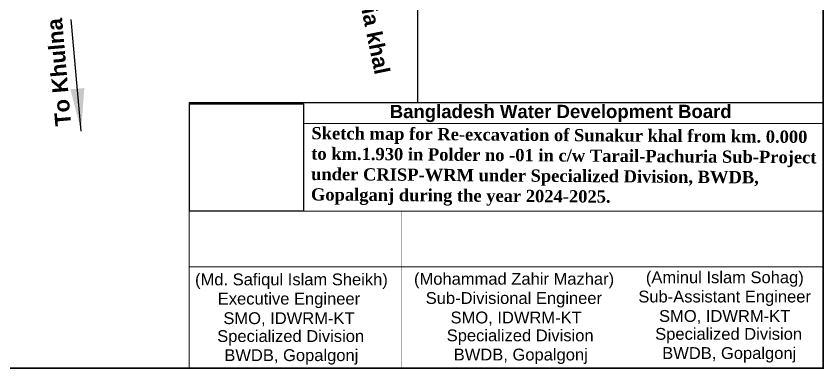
# Model space of a CAD drawing. Header units: millimetres. Extents: x 103 to 25310, y -179448 to -48.
# Drawn here: x 24123 to 25310, y -179448 to -178929 of the extents above; entities that cross this region are included whole.
import ezdxf
from ezdxf.enums import TextEntityAlignment as Align

# ---------------------------------------------------------------- set-up
doc = ezdxf.new("R2010")
doc.units = ezdxf.units.MM
doc.header["$MEASUREMENT"] = 0
doc.linetypes.add('ACAD_ISO02W100', pattern=[15, 12, -3])
doc.layers.add('boundary', color=7, linetype='Continuous')
doc.layers.add('TEXT', color=5, linetype='Continuous')
for name, color, linetype, lineweight in [('existing-profile', 5, 'ACAD_ISO02W100', 25), ('FRAM', 7, 'Continuous', 50), ('PL', 7, 'Continuous', 15)]:
    doc.layers.add(name, color=color, linetype=linetype, lineweight=lineweight)
doc.styles.add('AR', font='arial.ttf', dxfattribs={"height": 450})
doc.styles.get("Standard").update_dxf_attribs({"font": 'arial.ttf'})
doc.styles.add('sum', font='arialbd.ttf')
doc.dimstyles.get("Standard").update_dxf_attribs({"dimtxt": 0.18, "dimasz": 0.18, "dimexe": 0.18, "dimexo": 0.0625, "dimgap": 0.09, "dimtad": 0, "dimtih": 1, "dimtoh": 1, "dimdec": 4, "dimzin": 0, "dimdsep": 46, "dimtxsty": 'Standard', "dimblk": 'DATUMBLANK', "dimcen": 0.09, "dimadec": 0, "dimazin": 0, "dimtfac": 1, "dimtdec": 4, "dimtofl": 0, "dimtmove": 0, "dimatfit": 3, "dimfxl": 1, "dimtolj": 1, "dimtzin": 0, "dimarcsym": 0})
picture_1 = doc.add_image_def('image1.png', size_in_pixel=(204, 192))

# ---------------------------------------------------------------- blocks, each defined once
blk = doc.blocks.new('_DatumBlank')
at = {"color": 0, "linetype": 'ByBlock', "lineweight": -2}
for p, q in [((0, 0.577), (-1, 0)), ((0, -0.577), (0, 0.577)), ((-1, 0), (0, -0.577))]:
    blk.add_line(p, q, dxfattribs=at)

msp = doc.modelspace()

# ---------------------------------------------------------------- linework, layer by layer
at = {"layer": 'boundary', "color": 0}
for points, const_width in [([(22733, -177610.8), (25308.6, -177610.8), (25308.6, -179446.7), (22733, -179446.7), (22733, -177610.8)], 2.35), ([(24712.9, -179056.4), (24712.9, -177610.8)], 1.71)]:
    msp.add_lwpolyline(points, dxfattribs=dict(at, const_width=const_width))
at = {"layer": 'FRAM', "linetype": 'Continuous', "const_width": 2.08}
msp.add_lwpolyline([(24377.1, -179056.4), (25308.6, -179056.4), (25308.6, -179056.4)], dxfattribs=at)
at = {"layer": 'PL'}
for p, q in [((24377, -179056.4), (24377, -179446.7)), ((25308.6, -179056.4), (25308.6, -179446.7)), ((25308.6, -179086.9), (24545.2, -179086.9)), ((25309.1, -179215.8), (24377.6, -179215.8)), ((25308.6, -179297.8), (24377.1, -179297.8))]:
    msp.add_line(p, q, dxfattribs=at)
at = {"layer": 'PL', "const_width": 0.233}
for points in [[(24689.3, -179215.8), (24689.3, -179446.5)], [(25014.7, -179215.8), (25014.7, -179446.7)]]:
    msp.add_lwpolyline(points, dxfattribs=at)

# ---------------------------------------------------------------- texts
at = {"layer": 'FRAM', "linetype": 'Continuous', "lineweight": -3, "style": 'AR'}
for s, p in [('(Md. Safiqul Islam Sheikh)   ', (24537.6, -179325)), ('(Mohammad Zahir Mazhar)      ', (24874.8, -179324.1)), ('Executive Engineer     ', (24540.7, -179353.3)), ('Sub-Divisional Engineer       ', (24877.9, -179352.4)), ('SMO, IDWRM-KT     ', (24540.7, -179382)), ('SMO, IDWRM-KT      ', (24877.9, -179381)), ('Specialized Division     ', (24543.2, -179408.3)), ('Specialized Division     ', (24880.4, -179407.3)), ('BWDB, Gopalgonj     ', (24544.2, -179436.4)), ('BWDB, Gopalgonj     ', (24881.3, -179435.5))]:
    msp.add_text(s, height=17.375, dxfattribs=at).set_placement(p, align=Align.CENTER)
at = {"layer": 'FRAM', "linetype": 'Continuous', "style": 'AR'}
for s, p in [('(Aminul Islam Sohag)     ', (25181.1, -179321.9)), ('Sub-Assistant Engineer      ', (25184.2, -179350.2)), ('SMO, IDWRM-KT      ', (25184.2, -179378.8)), ('Specialized Division     ', (25186.7, -179405.1)), ('BWDB, Gopalgonj     ', (25187.6, -179433.3))]:
    msp.add_text(s, height=17.375, dxfattribs=at).set_placement(p, align=Align.CENTER)
at = {"layer": 'TEXT', "color": 7, "style": 'sum'}
msp.add_text('Bangladesh Water Development Board', height=19.492, rotation=0.0165, dxfattribs=at).set_placement((24923.1, -179079.1), align=Align.CENTER)
at = {"layer": 'TEXT', "color": 7, "attachment_point": 1, "style": 'sum'}
for s, insert, char_height, width, rotation in [('Char Pathalia khal ', (24616.9, -178741.5), 22.782, 440.996, 281.6221), ('To Khulna ', (24180.7, -179091.8), 23.27, 450.537, 94.8246), ('{\\fTimes New Roman|b1|i0|c0|p18;Sketch map for Re-excavation of Sunakur khal from km. 0.000 to km.1.930 in Polder no -01 in c/w Tarail-Pachuria Sub-Project under CRISP-WRM under Specialized Division, BWDB, Gopalganj during the year 2024-2025.}', (24556.9, -179092.2), 18, 755.909, 359.566)]:
    msp.add_mtext(s, dxfattribs=dict(at, insert=insert, char_height=char_height, width=width, rotation=rotation))

# ---------------------------------------------------------------- pictures from other files: only their frames are drawn
at = {"layer": 'existing-profile', "color": 1, "linetype": 'ByBlock'}
image = msp.add_image(picture_1, insert=(24377.6, -179215.8), size_in_units=(167.6, 157.8), dxfattribs=at)
image.dxf.flags = 7

# ---------------------------------------------------------------- leaders
at = {"layer": 'TEXT', "color": 0, "lineweight": 25}
msp.add_leader([(24218.5, -179098.1), (24203.9, -178934.2)], dimstyle='Standard', override={"dimscale": 0.5, "dimasz": 125, "dimgap": 0.09, "dimtad": 0}, dxfattribs=at)

doc.saveas('drawing.dxf')
